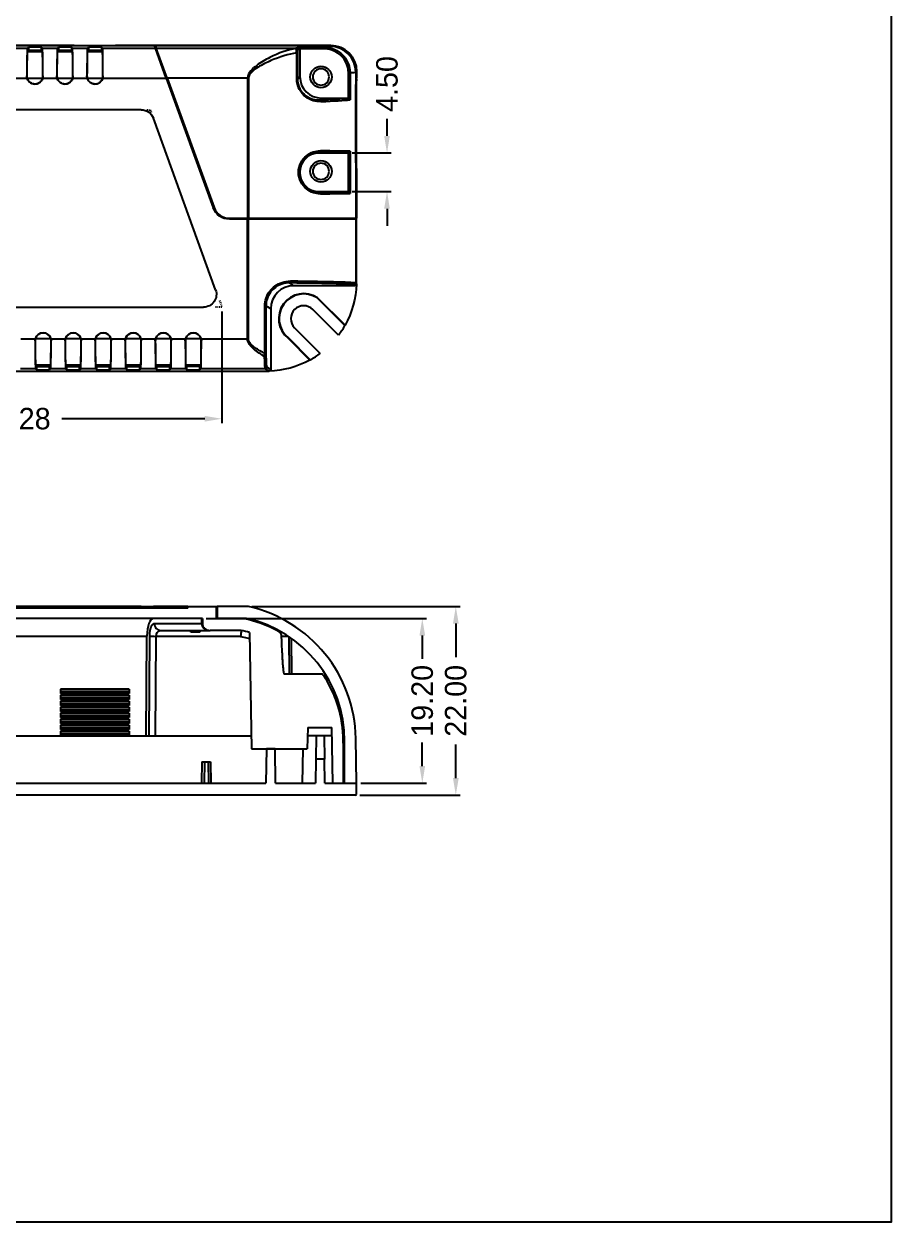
# Model space of a CAD drawing. Header units: millimetres. Extents: x 1130 to 1334, y 500 to 752.
# Drawn here: x 1233 to 1334, y 499.9 to 639.5 of the extents above; entities that cross this region are included whole.
import ezdxf

# ---------------------------------------------------------------- set-up
doc = ezdxf.new("R2010")
doc.units = ezdxf.units.MM
doc.linetypes.add('DIVIDE', pattern=[31.75, 12.7, -6.35, 0, -6.35, 0, -6.35])
doc.layers.get('0').update_dxf_attribs({"linetype": 'CONTINUOUS'})
doc.layers.get('Defpoints').update_dxf_attribs({"linetype": 'CONTINUOUS'})
for name, color, linetype in [('11', 7, 'CONTINUOUS'), ('13', 7, 'CONTINUOUS'), ('200', 7, 'CONTINUOUS')]:
    doc.layers.add(name, color=color, linetype=linetype)
doc.layers.add('dim', color=7, linetype='CONTINUOUS', lineweight=9)
doc.dimstyles.get("Standard").update_dxf_attribs({"dimtxt": 1, "dimasz": 0.5, "dimexe": 0.2, "dimexo": 0.2, "dimgap": 0.09, "dimtad": 0, "dimzin": 0, "dimdsep": 46, "dimtxsty": 'Standard', "dimcen": 0.5, "dimadec": 0, "dimazin": 0, "dimtfac": 1, "dimtofl": 0, "dimtmove": 0, "dimatfit": 3, "dimfxl": 0, "dimtolj": 1, "dimtzin": 0, "dimarcsym": 0})

# ---------------------------------------------------------------- blocks, each defined once
blk = doc.blocks.new('*D20')
at = {"layer": 'Defpoints', "color": 0}
for p in [(1258.99, 571.64), (1283.26, 571.64), (1271.58, 549.64)]:
    blk.add_point(p, dxfattribs=at)
at = {"layer": 'dim', "color": 0, "lineweight": -2}
for p, q in [((1259.49, 571.64), (1283.76, 571.64)), ((1283.26, 569.64), (1283.26, 565.73)), ((1283.26, 551.64), (1283.26, 555.56)), ((1272.08, 549.64), (1283.76, 549.64))]:
    blk.add_line(p, q, dxfattribs=at)
at = {"layer": 'dim', "color": 0}
for points in [[(1282.93, 569.64), (1283.6, 569.64), (1283.26, 571.64)], [(1282.93, 551.64), (1283.6, 551.64), (1283.26, 549.64)]]:
    blk.add_solid(points, dxfattribs=at)
at = {"layer": 'dim', "color": 0, "insert": (1283.26, 560.64), "char_height": 2.5, "attachment_point": 5, "rotation": 90}
blk.add_mtext('\\A1;22.00', dxfattribs=at)
blk = doc.blocks.new('*D21')
at = {"layer": 'Defpoints', "color": 0}
for p in [(1253.67, 570.24), (1279.36, 570.24), (1271.71, 551.04)]:
    blk.add_point(p, dxfattribs=at)
at = {"layer": 'dim', "color": 0, "lineweight": -2}
for p, q in [((1254.17, 570.24), (1279.86, 570.24)), ((1279.36, 568.24), (1279.36, 565.52)), ((1279.36, 553.04), (1279.36, 555.77)), ((1272.21, 551.04), (1279.86, 551.04))]:
    blk.add_line(p, q, dxfattribs=at)
at = {"layer": 'dim', "color": 0}
for points in [[(1279.03, 568.24), (1279.69, 568.24), (1279.36, 570.24)], [(1279.03, 553.04), (1279.69, 553.04), (1279.36, 551.04)]]:
    blk.add_solid(points, dxfattribs=at)
at = {"layer": 'dim', "color": 0, "insert": (1279.36, 560.64), "char_height": 2.5, "attachment_point": 5, "rotation": 90}
blk.add_mtext('\\A1;19.20', dxfattribs=at)
blk = doc.blocks.new('*D48')
at = {"layer": 'Defpoints', "color": 0}
for p in [(1207.74, 606.52), (1256.02, 606.52), (1256.02, 593.51)]:
    blk.add_point(p, dxfattribs=at)
at = {"layer": 'dim', "color": 0, "lineweight": -2}
for p, q in [((1207.74, 606.02), (1207.74, 593.01)), ((1256.02, 606.02), (1256.02, 593.01)), ((1209.74, 593.51), (1226.38, 593.51)), ((1254.02, 593.51), (1237.38, 593.51))]:
    blk.add_line(p, q, dxfattribs=at)
at = {"layer": 'dim', "color": 0}
for points in [[(1209.74, 593.84), (1209.74, 593.18), (1207.74, 593.51)], [(1254.02, 593.84), (1254.02, 593.18), (1256.02, 593.51)]]:
    blk.add_solid(points, dxfattribs=at)
at = {"layer": 'dim', "color": 0, "insert": (1231.88, 593.51), "char_height": 2.5, "attachment_point": 5}
blk.add_mtext('\\A1;48.28', dxfattribs=at)
blk = doc.blocks.new('*D51')
at = {"layer": 'Defpoints', "color": 0}
for p in [(1270.69, 624.48), (1275.25, 624.48), (1270.69, 619.98)]:
    blk.add_point(p, dxfattribs=at)
at = {"layer": 'dim', "color": 0, "lineweight": -2}
for p, q in [((1275.25, 626.48), (1275.25, 628.48)), ((1271.19, 624.48), (1275.75, 624.48)), ((1271.19, 619.98), (1275.75, 619.98)), ((1275.25, 617.98), (1275.25, 615.98))]:
    blk.add_line(p, q, dxfattribs=at)
at = {"layer": 'dim', "color": 0}
for points in [[(1274.91, 626.48), (1275.58, 626.48), (1275.25, 624.48)], [(1274.91, 617.98), (1275.58, 617.98), (1275.25, 619.98)]]:
    blk.add_solid(points, dxfattribs=at)
at = {"layer": 'dim', "color": 0, "insert": (1275.25, 632.52), "char_height": 2.5, "attachment_point": 5, "rotation": 90}
blk.add_mtext('\\A1;4.50', dxfattribs=at)

msp = doc.modelspace()

# ---------------------------------------------------------------- linework, layer by layer
msp.add_lwpolyline([(1129.653, 752.283), (1333.961, 752.283), (1333.961, 499.901), (1129.653, 499.901)], close=True)
at = {"layer": '11', "color": 7, "linetype": 'Continuous'}
for p, q in [((1193.906, 636.993), (1248.156, 636.993)), ((1231.602, 636.694), (1233.35, 636.694)), ((1233.35, 636.694), (1233.476, 636.82)), ((1233.476, 636.82), (1233.476, 636.417)), ((1234.976, 636.82), (1233.476, 636.82)), ((1234.976, 636.82), (1234.976, 636.417)), ((1235.102, 636.694), (1234.976, 636.82)), ((1235.102, 636.694), (1236.85, 636.694)), ((1236.85, 636.694), (1236.976, 636.82)), ((1236.976, 636.82), (1236.976, 636.417)), ((1238.476, 636.82), (1236.976, 636.82)), ((1238.476, 636.82), (1238.476, 636.417)), ((1238.602, 636.694), (1238.476, 636.82)), ((1238.602, 636.694), (1240.35, 636.694)), ((1240.35, 636.694), (1240.476, 636.82)), ((1240.476, 636.82), (1240.476, 636.417)), ((1241.976, 636.82), (1240.476, 636.82)), ((1242.102, 636.694), (1241.976, 636.82)), ((1241.976, 636.82), (1241.976, 636.417)), ((1242.102, 636.694), (1248.265, 636.694)), ((1248.265, 636.694), (1248.156, 636.993)), ((1249.534, 633.194), (1248.265, 636.694)), ((1233.35, 636.294), (1235.102, 636.294)), ((1234.976, 636.417), (1233.476, 636.417)), ((1236.85, 636.294), (1238.602, 636.294)), ((1238.476, 636.417), (1236.976, 636.417)), ((1240.35, 636.294), (1242.102, 636.294)), ((1241.976, 636.417), (1240.476, 636.417)), ((1248.699, 635.497), (1248.805, 635.497)), ((1248.879, 635.294), (1248.772, 635.294)), ((1231.625, 633.194), (1233.327, 633.194)), ((1233.332, 633.194), (1235.12, 633.194)), ((1235.125, 633.194), (1236.827, 633.194)), ((1236.832, 633.194), (1238.62, 633.194)), ((1238.625, 633.194), (1240.327, 633.194)), ((1240.332, 633.194), (1242.12, 633.194)), ((1242.125, 633.194), (1249.534, 633.194)), ((1249.534, 633.194), (1255.012, 618.086)), ((1249.64, 633.194), (1249.534, 633.194)), ((1246.624, 629.518), (1201.537, 629.518)), ((1255.286, 608.529), (1248.034, 628.529)), ((1258.992, 616.768), (1256.892, 616.768)), ((1258.257, 616.868), (1258.257, 616.768)), ((1258.555, 616.868), (1258.555, 616.768)), ((1258.992, 602.841), (1258.992, 616.768)), ((1258.992, 616.768), (1259.101, 616.768)), ((1259.101, 602.841), (1259.101, 616.768)), ((1271.615, 616.768), (1259.101, 616.768)), ((1270.206, 616.868), (1270.206, 616.768)), ((1271.615, 616.768), (1271.706, 616.768)), ((1271.615, 616.768), (1271.615, 609.309)), ((1271.706, 609.218), (1271.706, 616.768)), ((1264.406, 609.018), (1263.888, 609.339)), ((1271.506, 609.018), (1264.406, 609.018)), ((1271.506, 609.018), (1271.415, 609.109)), ((1271.615, 609.309), (1271.706, 609.218)), ((1208.788, 606.518), (1253.876, 606.518)), ((1261.016, 606.665), (1261.148, 606.665)), ((1261.016, 601.123), (1261.016, 606.665)), ((1261.706, 606.319), (1261.148, 606.665)), ((1261.148, 606.665), (1261.148, 601.123)), ((1261.706, 606.319), (1261.706, 599.242)), ((1232.585, 602.841), (1234.287, 602.841)), ((1236.08, 602.841), (1234.292, 602.841)), ((1236.085, 602.841), (1237.787, 602.841)), ((1239.58, 602.841), (1237.792, 602.841)), ((1239.585, 602.841), (1241.287, 602.841)), ((1243.08, 602.841), (1241.292, 602.841)), ((1243.085, 602.841), (1244.787, 602.841)), ((1246.58, 602.841), (1244.792, 602.841)), ((1246.585, 602.841), (1248.287, 602.841)), ((1250.08, 602.841), (1248.292, 602.841)), ((1250.085, 602.841), (1251.787, 602.841)), ((1253.58, 602.841), (1251.792, 602.841)), ((1253.585, 602.841), (1258.992, 602.841)), ((1258.992, 602.841), (1259.101, 602.841)), ((1261.016, 601.123), (1261.148, 601.123)), ((1207.256, 599.042), (1261.506, 599.042)), ((1234.31, 599.342), (1232.562, 599.342)), ((1236.062, 599.742), (1234.31, 599.742)), ((1234.31, 599.342), (1234.436, 599.216)), ((1234.436, 599.216), (1234.436, 599.618)), ((1234.436, 599.618), (1235.936, 599.618)), ((1234.436, 599.216), (1235.936, 599.216)), ((1235.936, 599.216), (1235.936, 599.618)), ((1236.062, 599.342), (1235.936, 599.216)), ((1237.81, 599.342), (1236.062, 599.342)), ((1239.562, 599.742), (1237.81, 599.742)), ((1237.81, 599.342), (1237.936, 599.216)), ((1237.936, 599.216), (1237.936, 599.618)), ((1237.936, 599.618), (1239.436, 599.618)), ((1237.936, 599.216), (1239.436, 599.216)), ((1239.436, 599.216), (1239.436, 599.618)), ((1239.562, 599.342), (1239.436, 599.216)), ((1241.31, 599.342), (1239.562, 599.342)), ((1243.062, 599.742), (1241.31, 599.742)), ((1241.31, 599.342), (1241.436, 599.216)), ((1241.436, 599.216), (1241.436, 599.618)), ((1241.436, 599.618), (1242.936, 599.618)), ((1241.436, 599.216), (1242.936, 599.216)), ((1242.936, 599.216), (1242.936, 599.618)), ((1243.062, 599.342), (1242.936, 599.216)), ((1244.81, 599.342), (1243.062, 599.342)), ((1246.562, 599.742), (1244.81, 599.742)), ((1244.81, 599.342), (1244.936, 599.216)), ((1244.936, 599.216), (1244.936, 599.618)), ((1244.936, 599.618), (1246.436, 599.618)), ((1244.936, 599.216), (1246.436, 599.216)), ((1246.436, 599.216), (1246.436, 599.618)), ((1246.562, 599.342), (1246.436, 599.216)), ((1248.31, 599.342), (1246.562, 599.342)), ((1250.062, 599.742), (1248.31, 599.742)), ((1248.31, 599.342), (1248.436, 599.216)), ((1248.436, 599.216), (1248.436, 599.618)), ((1248.436, 599.618), (1249.936, 599.618)), ((1248.436, 599.216), (1249.936, 599.216)), ((1249.936, 599.216), (1249.936, 599.618)), ((1250.062, 599.342), (1249.936, 599.216)), ((1251.81, 599.342), (1250.062, 599.342)), ((1253.562, 599.742), (1251.81, 599.742)), ((1251.81, 599.342), (1251.936, 599.216)), ((1251.936, 599.216), (1251.936, 599.618)), ((1253.436, 599.618), (1251.936, 599.618)), ((1251.936, 599.216), (1253.436, 599.216)), ((1253.436, 599.216), (1253.436, 599.618)), ((1253.562, 599.342), (1253.436, 599.216)), ((1261.024, 599.342), (1253.562, 599.342)), ((1261.506, 599.042), (1261.024, 599.342)), ((1261.224, 599.542), (1261.706, 599.242)), ((1252.031, 571.443), (1203.752, 571.443)), ((1246.624, 571.643), (1203.753, 571.643)), ((1246.624, 571.643), (1248.034, 571.643)), ((1246.624, 571.643), (1246.624, 571.443)), ((1252.031, 571.643), (1248.034, 571.643)), ((1248.034, 571.643), (1248.034, 571.443)), ((1252.031, 571.443), (1252.031, 571.643)), ((1252.031, 571.643), (1255.34, 571.643)), ((1255.34, 571.643), (1255.34, 570.243)), ((1253.738, 570.243), (1202.05, 570.243)), ((1248.143, 569.643), (1253.672, 569.643)), ((1253.672, 569.643), (1253.672, 570.243)), ((1253.672, 569.643), (1253.738, 569.643)), ((1253.738, 570.243), (1253.738, 569.643)), ((1258.257, 570.243), (1255.34, 570.243)), ((1248.895, 568.843), (1254.424, 568.843)), ((1254.424, 568.843), (1254.63, 568.843)), ((1258.267, 568.843), (1254.63, 568.843)), ((1259.219, 568.613), (1259.456, 555.043)), ((1196.186, 568.179), (1247.283, 568.179)), ((1247.209, 556.543), (1247.283, 568.179)), ((1247.526, 556.543), (1247.6, 568.169)), ((1248.278, 556.543), (1248.352, 568.155)), ((1258.196, 568.155), (1248.352, 568.155)), ((1263.256, 563.797), (1267.678, 563.797)), ((1237.206, 562.011), (1237.206, 561.511)), ((1245.206, 562.011), (1237.206, 562.011)), ((1237.206, 561.761), (1245.206, 561.761)), ((1245.206, 561.511), (1237.206, 561.511)), ((1237.206, 561.311), (1237.206, 560.811)), ((1245.206, 561.311), (1237.206, 561.311)), ((1245.206, 562.011), (1245.206, 561.511)), ((1245.206, 561.311), (1245.206, 560.811)), ((1237.206, 561.061), (1245.206, 561.061)), ((1245.206, 560.811), (1237.206, 560.811)), ((1237.206, 560.611), (1237.206, 560.111)), ((1245.206, 560.611), (1237.206, 560.611)), ((1237.206, 560.361), (1245.206, 560.361)), ((1245.206, 560.111), (1237.206, 560.111)), ((1237.206, 559.911), (1237.206, 559.412)), ((1245.206, 559.911), (1237.206, 559.911)), ((1245.206, 560.611), (1245.206, 560.111)), ((1245.206, 559.911), (1245.206, 559.412)), ((1237.206, 559.662), (1245.206, 559.662)), ((1245.206, 559.412), (1237.206, 559.412)), ((1237.206, 559.212), (1237.206, 558.712)), ((1245.206, 559.212), (1237.206, 559.212)), ((1237.206, 558.962), (1245.206, 558.962)), ((1245.206, 558.712), (1237.206, 558.712)), ((1237.206, 558.512), (1237.206, 558.012)), ((1245.206, 558.512), (1237.206, 558.512)), ((1245.206, 559.212), (1245.206, 558.712)), ((1245.206, 558.512), (1245.206, 558.012)), ((1237.206, 558.262), (1245.206, 558.262)), ((1245.206, 558.012), (1237.206, 558.012)), ((1237.206, 557.812), (1237.206, 557.312)), ((1245.206, 557.812), (1237.206, 557.812)), ((1237.206, 557.562), (1245.206, 557.562)), ((1245.206, 557.312), (1237.206, 557.312)), ((1237.206, 557.112), (1237.206, 556.612)), ((1245.206, 557.112), (1237.206, 557.112)), ((1245.206, 557.812), (1245.206, 557.312)), ((1245.206, 557.112), (1245.206, 556.612)), ((1266.006, 557.543), (1265.962, 555.043)), ((1266.006, 557.543), (1268.806, 557.543)), ((1268.92, 551.043), (1268.806, 557.543)), ((1237.206, 556.862), (1245.206, 556.862)), ((1245.206, 556.612), (1237.206, 556.612)), ((1247.526, 556.543), (1248.278, 556.543)), ((1248.278, 556.543), (1259.43, 556.543)), ((1259.456, 555.043), (1265.962, 555.043)), ((1268.92, 551.043), (1270.185, 551.043))]:
    msp.add_line(p, q, dxfattribs=at)
at = {"layer": '11', "color": 2, "linetype": 'DIVIDE', "ltscale": 0.01}
for p, q in [((1247.265, 629.518), (1247.676, 629.518)), ((1247.676, 629.518), (1247.815, 629.132)), ((1256.015, 606.518), (1255.181, 606.518)), ((1255.731, 607.302), (1256.015, 606.518))]:
    msp.add_line(p, q, dxfattribs=at)
at = {"layer": '11', "color": 7, "linetype": 'Continuous', "extrusion": (0, 0, -1)}
for centre, radius, start, end in [((-1246.624, 628.018), 1.5, 90, 160.07), ((-1256.892, 618.768), 2, 270, 340.07), ((-1253.876, 608.018), 1.5, 160.07, 270)]:
    msp.add_arc(centre, radius, start, end, dxfattribs=at)
at = {"layer": '11', "color": 7, "linetype": 'Continuous'}
for centre, radius, start, end in [((1258.257, 568.743), 1.5, 78.53934, 90), ((1255.666, 555.963), 14.54, 62.0167, 78.53934), ((1255.666, 555.963), 13.14, 74.31161, 78.58317)]:
    msp.add_arc(centre, radius, start, end, dxfattribs=at)
for centre, major_axis, ratio, start_param, end_param in [((1233.351, 633.194), (0, -3.5), 0.0174551, 3.1590459, 4.6381788), ((1235.101, 633.194), (0, -3.5), 0.0174551, 1.6450065, 3.1241394), ((1236.851, 633.194), (0, -3.5), 0.0174551, 3.1590459, 4.6381788), ((1238.601, 633.194), (0, -3.5), 0.0174551, 1.6450065, 3.1241394), ((1240.351, 633.194), (0, -3.5), 0.0174551, 3.1590459, 4.6381788), ((1242.101, 633.194), (0, -3.5), 0.0174551, 1.6450065, 3.1241394), ((1233.351, 633.194), (0, -3.1), 0.0174551, 3.1620931, 4.6308462), ((1235.101, 633.194), (0, -3.1), 0.0174551, 1.6523391, 3.1210922), ((1236.851, 633.194), (0, -3.1), 0.0174551, 3.1620931, 4.6308462), ((1238.601, 633.194), (0, -3.1), 0.0174551, 1.6523391, 3.1210922), ((1240.351, 633.194), (0, -3.1), 0.0174551, 3.1620931, 4.6308462), ((1242.101, 633.194), (0, -3.1), 0.0174551, 1.6523391, 3.1210922), ((1264.407, 606.317), (-2.295, 1.425), 0.9994531, 5.2683646, 6.8386706), ((1263.888, 609.539), (0.002, 0.2), 0.5246274, 3.1620942, 4.7180324), ((1255.577, 609.104), (15.84, 0), 0.0174551, 0.0174533, 1.0184931), ((1255.577, 609.304), (16.04, 0), 0.0172374, 0.0174533, 1.0184931), ((1271.415, 609.309), (0.141, 0.141), 0.9996955, 3.9271431, 5.4976349), ((1235.186, 602.589), (0, -0.929), 0.9998477, 1.8461907, 4.4369946), ((1238.686, 602.589), (0, -0.929), 0.9998477, 1.8461907, 4.4369946), ((1242.186, 602.589), (0, -0.929), 0.9998477, 1.8461907, 4.4369946), ((1245.686, 602.589), (0, -0.929), 0.9998477, 1.8461907, 4.4369946), ((1249.186, 602.589), (0, -0.929), 0.9998477, 1.8461907, 4.4369946), ((1252.686, 602.589), (0, -0.929), 0.9998477, 1.8461907, 4.4369946), ((1234.311, 602.841), (0, -3.5), 0.0174551, 4.7865992, 6.265732), ((1234.311, 602.841), (0, -3.1), 0.0174551, 4.7939317, 6.2626849), ((1236.061, 602.841), (0, -3.1), 0.0174551, 0.0205004, 1.4892536), ((1236.061, 602.841), (0, -3.5), 0.0174551, 0.0174533, 1.4965862), ((1237.811, 602.841), (0, -3.5), 0.0174551, 4.7865992, 6.265732), ((1237.811, 602.841), (0, -3.1), 0.0174551, 4.7939317, 6.2626849), ((1239.561, 602.841), (0, -3.1), 0.0174551, 0.0205004, 1.4892536), ((1239.561, 602.841), (0, -3.5), 0.0174551, 0.0174533, 1.4965862), ((1241.311, 602.841), (0, -3.5), 0.0174551, 4.7865992, 6.265732), ((1241.311, 602.841), (0, -3.1), 0.0174551, 4.7939317, 6.2626849), ((1243.061, 602.841), (0, -3.1), 0.0174551, 0.0205004, 1.4892536), ((1243.061, 602.841), (0, -3.5), 0.0174551, 0.0174533, 1.4965862), ((1244.811, 602.841), (0, -3.5), 0.0174551, 4.7865992, 6.265732), ((1244.811, 602.841), (0, -3.1), 0.0174551, 4.7939317, 6.2626849), ((1246.561, 602.841), (0, -3.1), 0.0174551, 0.0205004, 1.4892536), ((1246.561, 602.841), (0, -3.5), 0.0174551, 0.0174533, 1.4965862), ((1248.311, 602.841), (0, -3.5), 0.0174551, 4.7865992, 6.265732), ((1248.311, 602.841), (0, -3.1), 0.0174551, 4.7939317, 6.2626849), ((1250.061, 602.841), (0, -3.1), 0.0174551, 0.0205004, 1.4892536), ((1250.061, 602.841), (0, -3.5), 0.0174551, 0.0174533, 1.4965862), ((1251.811, 602.841), (0, -3.5), 0.0174551, 4.7865992, 6.265732), ((1251.811, 602.841), (0, -3.1), 0.0174551, 4.7939317, 6.2626849), ((1253.561, 602.841), (0, -3.1), 0.0174551, 0.0205004, 1.4892536), ((1253.561, 602.841), (0, -3.5), 0.0174551, 0.0174533, 1.4965862), ((1260.951, 600.893), (-0.2, -0.004), 0.5903602, 1.5586576, 3.1067762), ((1261.025, 602.841), (0, -3.5), 0.0265011, 5.3439948, 6.265732), ((1261.225, 602.841), (0, -3.3), 0.0281072, 5.3439948, 6.265732), ((1261.024, 599.542), (-0.106, -0.17), 0.9994531, 0.5559756, 2.1262816), ((1248.044, 568.143), (0, 2.1), 0.3625873, 0, 1.553343), ((1248.895, 569.643), (0, 0.8), 0.9401098, 1.5707963, 3.1415927), ((1254.424, 569.643), (0, 0.8), 0.9401098, 1.5707963, 3.1415927), ((1270.006, 540.879), (0, 22.919), 0.0087265, 5.1718693, 5.4308214)]:
    msp.add_ellipse(centre, major_axis=major_axis, ratio=ratio, start_param=start_param, end_param=end_param, dxfattribs=at)
at = {"layer": '11', "color": 7, "linetype": 'Continuous', "extrusion": (0, 0, -1)}
for centre, major_axis, ratio, start_param, end_param in [((1271.506, 609.218), (-0.141, 0.141), 0.9996955, 2.3563468, 3.9268385), ((1235.186, 602.582), (0, -0.936), 0.9998477, 1.8518385, 4.4313468), ((1238.686, 602.582), (0, -0.936), 0.9998477, 1.8518385, 4.4313468), ((1242.186, 602.582), (0, -0.936), 0.9998477, 1.8518385, 4.4313468), ((1245.686, 602.582), (0, -0.936), 0.9998477, 1.8518385, 4.4313468), ((1249.186, 602.582), (0, -0.936), 0.9998477, 1.8518385, 4.4313468), ((1252.686, 602.582), (0, -0.936), 0.9998477, 1.8518385, 4.4313468), ((1261.506, 599.242), (0.17, -0.106), 0.9994531, 5.7277, 7.298006)]:
    msp.add_ellipse(centre, major_axis=major_axis, ratio=ratio, start_param=start_param, end_param=end_param, dxfattribs=at)
at = {"layer": '11', "color": 7, "linetype": 'Continuous'}
for points in [[(1233.476, 636.417), (1233.434, 636.377), (1233.392, 636.336), (1233.35, 636.294)], [(1234.976, 636.417), (1235.018, 636.377), (1235.06, 636.336), (1235.102, 636.294)], [(1236.941, 636.383), (1236.91, 636.354), (1236.88, 636.324), (1236.85, 636.294)], [(1236.976, 636.417), (1236.964, 636.406), (1236.952, 636.395), (1236.941, 636.383)], [(1238.511, 636.383), (1238.5, 636.395), (1238.488, 636.406), (1238.476, 636.417)], [(1238.511, 636.383), (1238.542, 636.354), (1238.572, 636.324), (1238.602, 636.294)], [(1240.441, 636.383), (1240.41, 636.354), (1240.38, 636.324), (1240.35, 636.294)], [(1240.476, 636.417), (1240.464, 636.406), (1240.452, 636.395), (1240.441, 636.383)], [(1242.011, 636.383), (1242, 636.395), (1241.988, 636.406), (1241.976, 636.417)], [(1242.011, 636.383), (1242.042, 636.354), (1242.072, 636.324), (1242.102, 636.294)], [(1233.327, 633.194), (1233.315, 633.236), (1233.296, 633.322), (1233.29, 633.409), (1233.29, 633.454)], [(1233.29, 633.454), (1233.293, 633.451), (1233.295, 633.449), (1233.297, 633.447)], [(1233.297, 633.447), (1233.297, 633.404), (1233.303, 633.319), (1233.32, 633.236), (1233.332, 633.194)], [(1235.12, 633.194), (1235.132, 633.236), (1235.149, 633.32), (1235.155, 633.404), (1235.155, 633.447)], [(1235.162, 633.454), (1235.162, 633.41), (1235.156, 633.323), (1235.138, 633.237), (1235.125, 633.194)], [(1235.162, 633.454), (1235.16, 633.451), (1235.157, 633.449), (1235.155, 633.447)], [(1236.827, 633.194), (1236.815, 633.236), (1236.796, 633.322), (1236.79, 633.409), (1236.79, 633.454)], [(1236.79, 633.454), (1236.793, 633.451), (1236.795, 633.449), (1236.797, 633.447)], [(1236.797, 633.447), (1236.797, 633.404), (1236.803, 633.319), (1236.82, 633.236), (1236.832, 633.194)], [(1238.62, 633.194), (1238.632, 633.236), (1238.649, 633.32), (1238.655, 633.404), (1238.655, 633.447)], [(1238.662, 633.454), (1238.662, 633.41), (1238.656, 633.323), (1238.638, 633.237), (1238.625, 633.194)], [(1238.662, 633.454), (1238.66, 633.451), (1238.657, 633.449), (1238.655, 633.447)], [(1240.327, 633.194), (1240.314, 633.237), (1240.296, 633.323), (1240.29, 633.41), (1240.29, 633.454)], [(1240.29, 633.454), (1240.293, 633.451), (1240.295, 633.449), (1240.297, 633.447)], [(1240.297, 633.447), (1240.297, 633.404), (1240.303, 633.319), (1240.32, 633.236), (1240.332, 633.194)], [(1242.12, 633.194), (1242.132, 633.236), (1242.149, 633.32), (1242.155, 633.404), (1242.155, 633.447)], [(1242.162, 633.454), (1242.162, 633.41), (1242.156, 633.323), (1242.138, 633.237), (1242.125, 633.194)], [(1242.162, 633.454), (1242.16, 633.451), (1242.157, 633.449), (1242.155, 633.447)], [(1234.25, 602.582), (1234.25, 602.626), (1234.256, 602.713), (1234.274, 602.799), (1234.287, 602.841)], [(1234.25, 602.582), (1234.253, 602.584), (1234.255, 602.586), (1234.257, 602.589)], [(1234.292, 602.841), (1234.28, 602.8), (1234.263, 602.716), (1234.257, 602.631), (1234.257, 602.589)], [(1236.115, 602.589), (1236.115, 602.631), (1236.109, 602.716), (1236.092, 602.8), (1236.08, 602.841)], [(1236.085, 602.841), (1236.098, 602.799), (1236.116, 602.714), (1236.122, 602.626), (1236.122, 602.582)], [(1236.122, 602.582), (1236.12, 602.584), (1236.117, 602.586), (1236.115, 602.589)], [(1237.75, 602.582), (1237.75, 602.626), (1237.756, 602.713), (1237.774, 602.799), (1237.787, 602.841)], [(1237.75, 602.582), (1237.753, 602.584), (1237.755, 602.586), (1237.757, 602.589)], [(1237.792, 602.841), (1237.78, 602.8), (1237.763, 602.716), (1237.757, 602.631), (1237.757, 602.589)], [(1239.615, 602.589), (1239.615, 602.631), (1239.609, 602.716), (1239.592, 602.8), (1239.58, 602.841)], [(1239.585, 602.841), (1239.598, 602.799), (1239.616, 602.714), (1239.622, 602.626), (1239.622, 602.582)], [(1239.622, 602.582), (1239.62, 602.584), (1239.617, 602.586), (1239.615, 602.589)], [(1241.25, 602.582), (1241.25, 602.626), (1241.256, 602.713), (1241.274, 602.799), (1241.287, 602.841)], [(1241.25, 602.582), (1241.253, 602.584), (1241.255, 602.586), (1241.257, 602.589)], [(1241.292, 602.841), (1241.28, 602.8), (1241.263, 602.716), (1241.257, 602.631), (1241.257, 602.589)], [(1243.115, 602.589), (1243.115, 602.631), (1243.109, 602.716), (1243.092, 602.8), (1243.08, 602.841)], [(1243.085, 602.841), (1243.098, 602.799), (1243.116, 602.714), (1243.122, 602.626), (1243.122, 602.582)], [(1243.122, 602.582), (1243.12, 602.584), (1243.117, 602.586), (1243.115, 602.589)], [(1244.75, 602.582), (1244.75, 602.626), (1244.756, 602.713), (1244.774, 602.799), (1244.787, 602.841)], [(1244.75, 602.582), (1244.753, 602.584), (1244.755, 602.586), (1244.757, 602.589)], [(1244.792, 602.841), (1244.78, 602.8), (1244.763, 602.716), (1244.757, 602.631), (1244.757, 602.589)], [(1246.615, 602.589), (1246.615, 602.631), (1246.609, 602.716), (1246.592, 602.8), (1246.58, 602.841)], [(1246.585, 602.841), (1246.598, 602.799), (1246.616, 602.714), (1246.622, 602.626), (1246.622, 602.582)], [(1246.622, 602.582), (1246.62, 602.584), (1246.617, 602.586), (1246.615, 602.589)], [(1248.25, 602.582), (1248.25, 602.626), (1248.256, 602.713), (1248.274, 602.799), (1248.287, 602.841)], [(1248.25, 602.582), (1248.253, 602.584), (1248.255, 602.586), (1248.257, 602.589)], [(1248.292, 602.841), (1248.28, 602.8), (1248.263, 602.716), (1248.257, 602.631), (1248.257, 602.589)], [(1250.115, 602.589), (1250.115, 602.631), (1250.109, 602.716), (1250.092, 602.8), (1250.08, 602.841)], [(1250.085, 602.841), (1250.098, 602.799), (1250.116, 602.714), (1250.122, 602.626), (1250.122, 602.582)], [(1250.122, 602.582), (1250.12, 602.584), (1250.117, 602.586), (1250.115, 602.589)], [(1251.75, 602.582), (1251.75, 602.626), (1251.756, 602.713), (1251.774, 602.799), (1251.787, 602.841)], [(1251.75, 602.582), (1251.753, 602.584), (1251.755, 602.586), (1251.757, 602.589)], [(1251.792, 602.841), (1251.78, 602.8), (1251.763, 602.716), (1251.757, 602.631), (1251.757, 602.589)], [(1253.615, 602.589), (1253.615, 602.631), (1253.609, 602.716), (1253.592, 602.8), (1253.58, 602.841)], [(1253.585, 602.841), (1253.61, 602.757), (1253.622, 602.669), (1253.622, 602.582)], [(1253.622, 602.582), (1253.62, 602.584), (1253.617, 602.586), (1253.615, 602.589)], [(1234.436, 599.618), (1234.394, 599.659), (1234.352, 599.7), (1234.31, 599.742)], [(1235.936, 599.618), (1235.978, 599.659), (1236.02, 599.7), (1236.062, 599.742)], [(1237.936, 599.618), (1237.894, 599.659), (1237.852, 599.7), (1237.81, 599.742)], [(1239.436, 599.618), (1239.478, 599.659), (1239.52, 599.7), (1239.562, 599.742)], [(1241.436, 599.618), (1241.394, 599.659), (1241.352, 599.7), (1241.31, 599.742)], [(1242.936, 599.618), (1242.978, 599.659), (1243.02, 599.7), (1243.062, 599.742)], [(1244.936, 599.618), (1244.894, 599.659), (1244.852, 599.7), (1244.81, 599.742)], [(1246.436, 599.618), (1246.448, 599.629), (1246.46, 599.641), (1246.471, 599.652)], [(1246.471, 599.652), (1246.502, 599.682), (1246.532, 599.712), (1246.562, 599.742)], [(1248.401, 599.652), (1248.37, 599.682), (1248.34, 599.712), (1248.31, 599.742)], [(1248.401, 599.652), (1248.412, 599.641), (1248.424, 599.629), (1248.436, 599.618)], [(1249.936, 599.618), (1249.948, 599.629), (1249.96, 599.641), (1249.971, 599.652)], [(1249.971, 599.652), (1250.002, 599.682), (1250.032, 599.712), (1250.062, 599.742)], [(1251.901, 599.652), (1251.87, 599.682), (1251.84, 599.712), (1251.81, 599.742)], [(1251.936, 599.618), (1251.924, 599.629), (1251.912, 599.641), (1251.901, 599.652)], [(1253.471, 599.652), (1253.46, 599.641), (1253.448, 599.629), (1253.436, 599.618)], [(1253.471, 599.652), (1253.502, 599.682), (1253.532, 599.712), (1253.562, 599.742)], [(1248.352, 568.155), (1248.356, 568.486), (1248.562, 568.764), (1248.794, 568.829)], [(1248.794, 568.829), (1248.828, 568.838), (1248.862, 568.843), (1248.895, 568.843)], [(1247.6, 568.169), (1247.71, 568.163), (1248.062, 568.157), (1248.352, 568.155)]]:
    msp.add_open_spline(points, degree=3, dxfattribs=at)
for points, degree, knots in [([(1235.125, 633.194), (1235.092, 633.077), (1235.033, 632.964), (1234.891, 632.787), (1234.81, 632.715), (1234.633, 632.604), (1234.533, 632.563), (1234.329, 632.517), (1234.221, 632.512), (1234.013, 632.536), (1233.909, 632.567), (1233.721, 632.659), (1233.634, 632.722), (1233.486, 632.871), (1233.425, 632.959), (1233.358, 633.099), (1233.341, 633.146), (1233.327, 633.194)], 3, [0, 0, 0, 0, 0.1534984, 0.1534984, 0.2842957, 0.2842957, 0.4150724, 0.4150724, 0.5458311, 0.5458311, 0.6765808, 0.6765808, 0.8073344, 0.8073344, 0.9381033, 0.9381033, 1, 1, 1, 1]), ([(1233.332, 633.194), (1233.365, 633.077), (1233.423, 632.963), (1233.564, 632.786), (1233.644, 632.715), (1233.82, 632.605), (1233.919, 632.564), (1234.122, 632.518), (1234.229, 632.512), (1234.435, 632.536), (1234.538, 632.566), (1234.725, 632.656), (1234.812, 632.719), (1234.959, 632.866), (1235.02, 632.954), (1235.087, 633.095), (1235.106, 633.144), (1235.12, 633.194)], 3, [0, 0, 0, 0, 0.1540701, 0.1540701, 0.2842937, 0.2842937, 0.4144967, 0.4144967, 0.5446817, 0.5446817, 0.6748577, 0.6748577, 0.8050376, 0.8050376, 0.9352325, 0.9352325, 1, 1, 1, 1]), ([(1238.625, 633.194), (1238.592, 633.077), (1238.533, 632.964), (1238.391, 632.787), (1238.31, 632.715), (1238.133, 632.604), (1238.033, 632.563), (1237.829, 632.517), (1237.721, 632.512), (1237.513, 632.536), (1237.409, 632.567), (1237.221, 632.659), (1237.134, 632.722), (1236.986, 632.871), (1236.925, 632.959), (1236.858, 633.099), (1236.841, 633.146), (1236.827, 633.194)], 3, [0, 0, 0, 0, 0.1534984, 0.1534984, 0.2842957, 0.2842957, 0.4150724, 0.4150724, 0.5458311, 0.5458311, 0.6765808, 0.6765808, 0.8073344, 0.8073344, 0.9381033, 0.9381033, 1, 1, 1, 1]), ([(1236.832, 633.194), (1236.865, 633.077), (1236.923, 632.963), (1237.064, 632.786), (1237.144, 632.715), (1237.32, 632.605), (1237.419, 632.564), (1237.622, 632.518), (1237.729, 632.512), (1237.935, 632.536), (1238.038, 632.566), (1238.225, 632.656), (1238.312, 632.719), (1238.459, 632.866), (1238.52, 632.954), (1238.587, 633.095), (1238.606, 633.144), (1238.62, 633.194)], 3, [0, 0, 0, 0, 0.1540701, 0.1540701, 0.2842937, 0.2842937, 0.4144967, 0.4144967, 0.5446817, 0.5446817, 0.6748577, 0.6748577, 0.8050376, 0.8050376, 0.9352325, 0.9352325, 1, 1, 1, 1]), ([(1242.125, 633.194), (1242.092, 633.077), (1242.033, 632.964), (1241.891, 632.787), (1241.81, 632.715), (1241.633, 632.604), (1241.533, 632.563), (1241.329, 632.517), (1241.221, 632.512), (1241.013, 632.536), (1240.909, 632.567), (1240.721, 632.659), (1240.634, 632.722), (1240.486, 632.871), (1240.425, 632.959), (1240.358, 633.099), (1240.341, 633.146), (1240.327, 633.194)], 3, [0, 0, 0, 0, 0.1534952, 0.1534952, 0.2842925, 0.2842925, 0.4150692, 0.4150692, 0.5458279, 0.5458279, 0.6765776, 0.6765776, 0.8073313, 0.8073313, 0.9381001, 0.9381001, 1, 1, 1, 1]), ([(1240.332, 633.194), (1240.365, 633.077), (1240.423, 632.963), (1240.564, 632.786), (1240.644, 632.715), (1240.82, 632.605), (1240.919, 632.564), (1241.122, 632.518), (1241.229, 632.512), (1241.435, 632.536), (1241.538, 632.566), (1241.725, 632.656), (1241.812, 632.719), (1241.959, 632.866), (1242.02, 632.954), (1242.087, 633.095), (1242.106, 633.144), (1242.12, 633.194)], 3, [0, 0, 0, 0, 0.1540669, 0.1540669, 0.2842905, 0.2842905, 0.4144935, 0.4144935, 0.5446786, 0.5446786, 0.6748546, 0.6748546, 0.8050344, 0.8050344, 0.9352294, 0.9352294, 1, 1, 1, 1]), ([(1261.016, 606.665), (1261.016, 606.969), (1261.067, 607.278), (1261.259, 607.851), (1261.403, 608.124), (1261.761, 608.604), (1261.98, 608.815), (1262.467, 609.164), (1262.744, 609.301), (1263.343, 609.496), (1263.674, 609.543), (1263.993, 609.539)], 3, [0, 0, 0, 0, 0.1875792, 0.1875792, 0.3754738, 0.3754738, 0.5665859, 0.5665859, 0.7692195, 0.7692195, 1, 1, 1, 1]), ([(1263.888, 609.339), (1263.595, 609.343), (1263.291, 609.299), (1262.739, 609.119), (1262.484, 608.992), (1262.035, 608.667), (1261.833, 608.47), (1261.504, 608.024), (1261.372, 607.77), (1261.195, 607.236), (1261.148, 606.948), (1261.148, 606.665)], 3, [0, 0, 0, 0, 0.2320144, 0.2320144, 0.4347768, 0.4347768, 0.6254861, 0.6254861, 0.8128607, 0.8128607, 1, 1, 1, 1]), ([(1260.951, 600.775), (1260.541, 601.015), (1260.138, 601.279), (1259.395, 601.918), (1258.992, 602.325), (1258.992, 602.841)], 3, [0, 0, 0, 0, 0.5, 0.5, 1, 1, 1, 1]), ([(1261.016, 601.123), (1260.628, 601.317), (1260.245, 601.528), (1259.525, 602.047), (1259.101, 602.375), (1259.101, 602.841)], 3, [0, 0, 0, 0, 0.5, 0.5, 1, 1, 1, 1]), ([(1260.951, 600.775), (1260.963, 600.83), (1260.976, 600.895), (1260.998, 601.014), (1261.008, 601.069), (1261.016, 601.123)], 3, [0, 0, 0, 0, 0.5620657, 0.5620657, 1, 1, 1, 1]), ([(1261.148, 601.123), (1261.148, 601.087), (1261.148, 601.051), (1261.149, 600.973), (1261.15, 600.93), (1261.15, 600.893)], 3, [0, 0, 0, 0, 0.4332085, 0.4332085, 1, 1, 1, 1]), ([(1247.6, 568.169), (1247.601, 568.459), (1247.642, 568.726), (1247.684, 568.999), (1247.76, 569.207), (1247.838, 569.421), (1247.941, 569.535), (1248.038, 569.643), (1248.143, 569.643)], 2, [0, 0, 0, 0.25, 0.25, 0.5, 0.5, 0.75, 0.75, 1, 1, 1]), ([(1253.738, 569.643), (1253.738, 569.583), (1253.745, 569.523), (1253.779, 569.385), (1253.813, 569.307), (1253.885, 569.195), (1253.917, 569.154), (1254.021, 569.046), (1254.103, 568.987), (1254.278, 568.9), (1254.373, 568.87), (1254.523, 568.847), (1254.577, 568.843), (1254.63, 568.843)], 3, [0, 0, 0, 0, 0.1343049, 0.1343049, 0.3207718, 0.3207718, 0.4358179, 0.4358179, 0.6579132, 0.6579132, 0.8788419, 0.8788419, 1, 1, 1, 1]), ([(1258.267, 568.843), (1258.266, 568.833), (1258.264, 568.813), (1258.247, 568.654), (1258.224, 568.426), (1258.205, 568.245), (1258.196, 568.155)], 3, [0, 0, 0, 0, 0.2447006, 0.5000541, 0.7500439, 1, 1, 1, 1]), ([(1262.918, 568.363), (1262.918, 568.379), (1262.912, 568.395), (1262.885, 568.454), (1262.853, 568.493), (1262.728, 568.64), (1262.615, 568.736), (1262.488, 568.803)], 3, [0, 0, 0, 0, 0.0764508, 0.0764508, 0.3106729, 0.3106729, 1, 1, 1, 1]), ([(1262.918, 568.363), (1262.928, 568.115), (1262.937, 567.868), (1262.965, 567.197), (1262.983, 566.775), (1263.018, 566.069), (1263.033, 565.786), (1263.062, 565.314), (1263.074, 565.125), (1263.098, 564.809), (1263.108, 564.683), (1263.127, 564.472), (1263.135, 564.387), (1263.151, 564.246), (1263.158, 564.189), (1263.17, 564.095), (1263.176, 564.057), (1263.186, 563.993), (1263.191, 563.968), (1263.2, 563.926), (1263.204, 563.909), (1263.211, 563.88), (1263.214, 563.869), (1263.22, 563.85), (1263.223, 563.843), (1263.228, 563.83), (1263.23, 563.825), (1263.235, 563.815), (1263.238, 563.81), (1263.243, 563.804), (1263.245, 563.803), (1263.248, 563.8), (1263.25, 563.799), (1263.254, 563.798), (1263.255, 563.797), (1263.256, 563.797)], 3, [0, 0, 0, 0, 0.1617965, 0.1617965, 0.4381664, 0.4381664, 0.6231469, 0.6231469, 0.7469888, 0.7469888, 0.8299296, 0.8299296, 0.885508, 0.885508, 0.9227813, 0.9227813, 0.947809, 0.947809, 0.9646449, 0.9646449, 0.9760018, 0.9760018, 0.9836947, 0.9836947, 0.9889393, 0.9889393, 0.9925501, 0.9925501, 0.9962077, 0.9962077, 0.997719, 0.997719, 0.9992619, 0.9992619, 1, 1, 1, 1]), ([(1258.196, 568.155), (1258.444, 568.104), (1258.794, 568.02), (1259.138, 567.921), (1259.242, 567.89)], 3, [0, 0, 0, 0, 0.6978063, 1, 1, 1, 1]), ([(1270.157, 555.964), (1270.146, 557.363), (1269.927, 558.759), (1269.313, 560.735), (1269.061, 561.378), (1268.606, 562.317), (1268.441, 562.627), (1268.175, 563.08), (1268.083, 563.229), (1267.94, 563.448), (1267.891, 563.521), (1267.815, 563.628), (1267.79, 563.664), (1267.737, 563.734), (1267.722, 563.797), (1267.678, 563.797)], 3, [0, 0, 0, 0, 0.5, 0.5, 0.75, 0.75, 0.875, 0.875, 0.9375, 0.9375, 0.96875, 0.96875, 0.984375, 0.984375, 1, 1, 1, 1])]:
    msp.add_open_spline(points, degree=degree, knots=knots, dxfattribs=at)
at = {"layer": '13', "color": 7, "linetype": 'Continuous'}
for p, q in [((1238.804, 636.993), (1207.608, 636.993)), ((1268.706, 636.993), (1243.608, 636.993)), ((1271.706, 633.093), (1271.706, 633.993)), ((1271.706, 633.093), (1271.612, 632.141)), ((1271.706, 633.093), (1271.696, 633.093)), ((1271.706, 622.593), (1271.706, 633.093)), ((1271.612, 632.141), (1271.608, 632.141)), ((1271.612, 631.104), (1271.608, 631.104)), ((1271.612, 631.104), (1271.612, 632.141)), ((1271.612, 631.104), (1271.673, 631.043)), ((1271.673, 631.043), (1271.608, 631.043)), ((1271.673, 631.043), (1271.673, 624.643)), ((1271.608, 624.643), (1271.673, 624.643)), ((1271.612, 624.582), (1271.608, 624.582)), ((1271.612, 624.582), (1271.673, 624.643)), ((1271.612, 623.545), (1271.612, 624.582)), ((1271.608, 623.545), (1271.612, 623.545)), ((1271.706, 622.593), (1271.612, 623.545)), ((1271.706, 622.593), (1271.696, 622.593)), ((1271.706, 609.544), (1271.706, 622.593)), ((1270.331, 604.366), (1267.115, 607.583)), ((1270.354, 604.405), (1267.143, 607.617)), ((1269.602, 603.243), (1266.607, 606.238)), ((1264.486, 604.117), (1267.477, 601.125)), ((1263.726, 602.901), (1263.755, 602.934)), ((1263.726, 602.901), (1266.275, 600.352)), ((1263.755, 602.934), (1266.312, 600.377)), ((1216.608, 599.042), (1247.804, 599.042)), ((1252.608, 599.042), (1261.206, 599.042)), ((1196.223, 556.543), (1248.278, 556.543)), ((1267.001, 556.543), (1266.954, 553.843)), ((1267.91, 556.543), (1267.001, 556.543)), ((1267.91, 556.543), (1267.957, 553.843)), ((1270.141, 556.443), (1270.298, 556.443)), ((1271.611, 556.443), (1271.612, 556.443)), ((1271.615, 556.262), (1271.612, 556.443)), ((1261.206, 555.043), (1261.136, 551.043)), ((1262.206, 555.043), (1261.206, 555.043)), ((1262.276, 551.043), (1262.206, 555.043)), ((1265.406, 551.043), (1265.476, 555.043)), ((1253.695, 553.543), (1253.651, 551.043)), ((1253.695, 553.543), (1253.995, 553.543)), ((1253.995, 553.543), (1253.951, 551.043)), ((1253.995, 553.543), (1254.395, 553.543)), ((1254.395, 553.543), (1254.695, 553.543)), ((1254.395, 553.543), (1254.439, 551.043)), ((1254.695, 553.543), (1254.739, 551.043)), ((1266.954, 553.843), (1266.905, 551.043)), ((1267.957, 553.843), (1266.954, 553.843)), ((1268.006, 551.043), (1267.957, 553.843)), ((1194.276, 551.043), (1261.136, 551.043)), ((1262.276, 551.043), (1266.905, 551.043)), ((1268.006, 551.043), (1271.706, 551.043)), ((1271.683, 549.741), (1271.706, 551.043)), ((1271.583, 549.643), (1183.829, 549.643))]:
    msp.add_line(p, q, dxfattribs=at)
for centre, radius, start, end in [((1267.556, 633.343), 0.95, 0, 180), ((1267.556, 633.343), 0.95, 180, 0), ((1267.556, 622.343), 0.95, 0, 180), ((1267.556, 622.343), 0.95, 180, 0), ((1265.546, 605.178), 2.915, 56.79227, 231.3482), ((1265.546, 605.178), 2.871, 56.88213, 231.39643), ((1265.546, 605.178), 1.5, 44.99892, 224.99892), ((1271.583, 549.743), 0.1, 270, 359)]:
    msp.add_arc(centre, radius, start, end, dxfattribs=at)
for points in [[(1271.706, 633.993), (1271.706, 634.386), (1271.55, 635.171), (1270.883, 636.17), (1269.884, 636.837), (1269.099, 636.993), (1268.706, 636.993)], [(1271.701, 609.211), (1271.645, 607.533), (1271.172, 605.872), (1270.354, 604.405)], [(1267.143, 607.617), (1267.14, 607.613), (1267.134, 607.605), (1267.124, 607.594), (1267.118, 607.586), (1267.115, 607.583)], [(1270.354, 604.405), (1270.346, 604.392), (1270.339, 604.379), (1270.331, 604.366)], [(1266.273, 600.356), (1264.816, 599.557), (1263.172, 599.097), (1261.512, 599.047)], [(1266.272, 600.355), (1266.285, 600.362), (1266.298, 600.37), (1266.312, 600.377)]]:
    msp.add_open_spline(points, degree=3, dxfattribs=at)
for points, knots in [([(1269.602, 603.243), (1269.671, 603.336), (1269.738, 603.429), (1269.869, 603.618), (1269.934, 603.714), (1270.113, 603.992), (1270.225, 604.177), (1270.331, 604.366)], [0, 0, 0, 0, 0.2579592, 0.2579592, 0.5159176, 0.5159176, 1, 1, 1, 1]), ([(1266.312, 600.377), (1266.416, 600.435), (1266.52, 600.495), (1266.725, 600.617), (1266.826, 600.68), (1267.114, 600.866), (1267.298, 600.993), (1267.477, 601.125)], [0, 0, 0, 0, 0.2585829, 0.2585829, 0.5171665, 0.5171665, 1, 1, 1, 1])]:
    msp.add_open_spline(points, degree=3, knots=knots, dxfattribs=at)
at = {"layer": '200', "color": 7, "linetype": 'Continuous'}
for p, q in [((1248.263, 636.993), (1268.707, 636.993)), ((1248.263, 636.993), (1248.371, 636.694)), ((1248.371, 636.694), (1264.646, 636.694)), ((1249.64, 633.194), (1248.371, 636.694)), ((1264.646, 636.694), (1264.913, 636.827)), ((1264.913, 636.827), (1267.812, 636.827)), ((1267.812, 636.627), (1267.812, 636.827)), ((1268.615, 636.902), (1268.707, 636.993)), ((1264.732, 633.088), (1264.732, 636.134)), ((1264.732, 636.134), (1264.818, 636.134)), ((1264.818, 636.134), (1264.818, 633.088)), ((1265.106, 636.624), (1264.845, 636.494)), ((1267.812, 636.627), (1265.106, 636.627)), ((1265.106, 636.624), (1265.106, 633.376)), ((1271.706, 633.994), (1271.615, 633.903)), ((1271.615, 633.903), (1271.615, 632.274)), ((1271.706, 633.994), (1271.706, 633.195)), ((1258.992, 633.194), (1249.64, 633.194)), ((1249.64, 633.194), (1255.106, 618.12)), ((1259.101, 633.194), (1258.992, 633.194)), ((1258.992, 633.194), (1258.992, 616.868)), ((1259.101, 633.194), (1259.101, 616.868)), ((1264.732, 633.088), (1264.818, 633.088)), ((1264.818, 633.088), (1265.106, 633.376)), ((1270.747, 633.841), (1270.938, 633.841)), ((1270.747, 630.87), (1270.747, 633.841)), ((1270.938, 633.841), (1270.938, 630.685)), ((1271.615, 632.274), (1271.706, 633.195)), ((1271.608, 623.462), (1271.608, 632.225)), ((1267.403, 630.676), (1267.605, 630.878)), ((1267.605, 630.878), (1270.687, 630.878)), ((1267.336, 624.529), (1267.336, 624.478)), ((1270.686, 624.478), (1267.336, 624.478)), ((1270.747, 619.969), (1270.747, 624.486)), ((1270.938, 624.676), (1270.938, 619.779)), ((1271.615, 623.412), (1271.615, 616.868)), ((1271.615, 623.412), (1271.706, 622.492)), ((1271.706, 622.492), (1271.706, 616.868)), ((1267.336, 619.978), (1270.686, 619.978)), ((1267.336, 619.927), (1267.336, 619.978)), ((1256.892, 616.868), (1258.992, 616.868)), ((1259.045, 616.868), (1258.992, 616.868)), ((1259.101, 616.868), (1259.045, 616.868)), ((1259.101, 616.868), (1271.615, 616.868)), ((1271.615, 616.868), (1271.706, 616.868)), ((1255.34, 571.643), (1255.471, 571.643)), ((1255.471, 571.643), (1255.471, 570.243)), ((1258.992, 571.643), (1255.471, 571.643)), ((1255.34, 570.243), (1255.471, 570.243)), ((1258.893, 570.243), (1255.471, 570.243)), ((1252.385, 568.643), (1252.382, 568.843)), ((1253.447, 568.643), (1252.385, 568.643)), ((1253.451, 568.843), (1253.447, 568.643)), ((1263.825, 568.116), (1263.862, 563.797)), ((1264.076, 567.944), (1264.112, 563.797)), ((1268.823, 556.543), (1265.988, 556.543)), ((1270.295, 556.543), (1270.147, 556.543)), ((1270.306, 551.043), (1270.306, 555.963)), ((1271.706, 551.043), (1271.615, 556.262)), ((1270.306, 551.043), (1271.706, 551.043))]:
    msp.add_line(p, q, dxfattribs=at)
at = {"layer": '200', "color": 7, "linetype": 'Continuous', "extrusion": (0, 0, -1)}
for centre, start, end in [((-1267.556, 633.343), 270, 90), ((-1267.556, 633.343), 90, 270), ((-1267.556, 622.343), 270, 90), ((-1267.556, 622.343), 90, 270)]:
    msp.add_arc(centre, 1.25, start, end, dxfattribs=at)
at = {"layer": '200', "color": 7, "linetype": 'Continuous'}
for centre, radius, start, end in [((1267.336, 622.228), 2.25, 90, 270), ((1256.892, 618.768), 1.9, 199.93, 270), ((1258.992, 571.143), 0.5, 77.30834, 90), ((1255.577, 555.983), 16.04, 1, 77.30834), ((1255.666, 555.963), 14.64, 0, 77.26754)]:
    msp.add_arc(centre, radius, start, end, dxfattribs=at)
for centre, major_axis, ratio, start_param, end_param in [((1264.648, 633.194), (0, -3.5), 0.0329253, 3.1590459, 3.2992775), ((1264.629, 636.453), (-0.195, 0.043), 0.9870067, 3.3605377, 4.9258536), ((1264.646, 636.494), (-0.089, 0.179), 0.9992388, 4.2491677, 5.819355), ((1264.913, 636.627), (0.046, -0.195), 0.9617216, 1.3476078, 2.9009508), ((1255.577, 636.906), (13.04, 0), 0.0174551, 5.9299138, 6.265732), ((1268.615, 633.903), (2.121, -2.121), 0.9996955, 0.7855505, 2.3560422), ((1264.847, 633.194), (0, -3.3), 0.0349208, 3.1590459, 3.2992775), ((1255.577, 633.907), (16.04, 0), 0.0141904, 5.9911542, 6.265732), ((1267.608, 633.379), (1.77, 1.77), 0.9987828, 2.3568035, 3.9263818), ((1255.577, 632.324), (16.04, 0), 0.176327, 6.2482465, 6.2657323), ((1255.577, 631.044), (15.84, 0), 0.0349208, 5.5552265, 5.978405), ((1267.403, 630.476), (-0.008, 0.2), 0.7462805, 4.6831566, 6.2307306), ((1255.577, 630.844), (16.04, 0), 0.0344853, 5.5552265, 5.9911542), ((1267.336, 624.729), (0.002, 0.2), 0.7423245, 3.1546169, 4.7195662), ((1255.577, 624.436), (15.84, 0), 0.0087269, 0.3051267, 0.7342402), ((1255.577, 624.636), (16.04, 0), 0.0086181, 0.2920312, 0.7342402), ((1255.577, 623.363), (16.04, 0), 0.1763271, 0.017453, 0.0349388), ((1255.577, 620.019), (15.84, 0), 0.0087269, 5.5489451, 5.9780586), ((1267.336, 619.727), (-0.002, 0.2), 0.7423245, 4.7052117, 6.270161), ((1255.577, 619.819), (16.04, 0), 0.0086181, 5.5489451, 5.9911542)]:
    msp.add_ellipse(centre, major_axis=major_axis, ratio=ratio, start_param=start_param, end_param=end_param, dxfattribs=at)
at = {"layer": '200', "color": 7, "linetype": 'Continuous', "extrusion": (0, 0, -1)}
for centre, major_axis, ratio, start_param, end_param in [((1268.706, 633.993), (2.122, 2.122), 0.9996955, 5.4979394, 7.0684312), ((1264.906, 636.624), (-0.179, -0.089), 0.9992388, 3.5879697, 3.6048139)]:
    msp.add_ellipse(centre, major_axis=major_axis, ratio=ratio, start_param=start_param, end_param=end_param, dxfattribs=at)
at = {"layer": '200', "color": 7, "linetype": 'Continuous'}
for points, knots in [([(1264.629, 636.651), (1263.656, 636.521), (1262.618, 636.139), (1261.07, 635.345), (1260.557, 635.047), (1259.822, 634.494), (1259.58, 634.291), (1259.168, 633.811), (1258.992, 633.515), (1258.992, 633.194)], [0, 0, 0, 0, 0.5, 0.5, 0.75, 0.75, 0.875, 0.875, 1, 1, 1, 1]), ([(1264.732, 636.134), (1264.732, 636.146), (1264.731, 636.158), (1264.728, 636.217), (1264.724, 636.265), (1264.714, 636.361), (1264.707, 636.409), (1264.691, 636.501), (1264.68, 636.544), (1264.656, 636.614), (1264.643, 636.639), (1264.629, 636.651)], [0, 0, 0, 0, 0.0468358, 0.0468358, 0.2345938, 0.2345938, 0.4495638, 0.4495638, 0.7057319, 0.7057319, 1, 1, 1, 1]), ([(1267.812, 636.827), (1268.178, 636.827), (1268.55, 636.766), (1269.243, 636.523), (1269.575, 636.339), (1270.131, 635.88), (1270.367, 635.603), (1270.713, 635.007), (1270.833, 634.683), (1270.893, 634.352), (1270.914, 634.236), (1270.927, 634.117), (1270.937, 633.946), (1270.938, 633.894), (1270.938, 633.841)], [0, 0, 0, 0, 0.2300646, 0.2300646, 0.4613442, 0.4613442, 0.6831866, 0.6831866, 0.8939554, 0.8939554, 0.8939554, 0.9674602, 0.9674602, 1, 1, 1, 1]), ([(1264.732, 636.134), (1263.76, 636), (1262.739, 635.678), (1261.219, 635.024), (1260.714, 634.778), (1259.981, 634.323), (1259.738, 634.156), (1259.308, 633.753), (1259.101, 633.497), (1259.101, 633.194)], [0, 0, 0, 0, 0.5, 0.5, 0.75, 0.75, 0.875, 0.875, 1, 1, 1, 1]), ([(1264.829, 636.453), (1264.828, 636.445), (1264.826, 636.429), (1264.823, 636.385), (1264.822, 636.358), (1264.82, 636.302), (1264.819, 636.272), (1264.818, 636.214), (1264.818, 636.185), (1264.818, 636.148), (1264.818, 636.141), (1264.818, 636.134)], [0, 0, 0, 0, 0.3080626, 0.3080626, 0.5690296, 0.5690296, 0.7794706, 0.7794706, 0.9566119, 0.9566119, 1, 1, 1, 1]), ([(1270.747, 633.841), (1270.747, 634.001), (1270.732, 634.161), (1270.704, 634.318), (1270.648, 634.627), (1270.536, 634.93), (1270.212, 635.486), (1269.99, 635.744), (1269.468, 636.172), (1269.157, 636.344), (1268.506, 636.57), (1268.156, 636.627), (1267.812, 636.627)], [0, 0, 0, 0, 0.1058841, 0.1058841, 0.1058841, 0.3160801, 0.3160801, 0.537635, 0.537635, 0.7691371, 0.7691371, 1, 1, 1, 1]), ([(1267.552, 630.476), (1266.981, 630.454), (1266.347, 630.589), (1265.205, 631.441), (1264.732, 632.223), (1264.732, 633.088)], [0, 0, 0, 0, 0.5, 0.5, 1, 1, 1, 1]), ([(1264.818, 633.088), (1264.818, 632.274), (1265.266, 631.546), (1266.315, 630.771), (1266.889, 630.654), (1267.403, 630.676)], [0, 0, 0, 0, 0.5, 0.5, 1, 1, 1, 1]), ([(1270.747, 630.87), (1270.768, 630.863), (1270.789, 630.854), (1270.831, 630.83), (1270.851, 630.814), (1270.891, 630.775), (1270.909, 630.75), (1270.929, 630.712), (1270.934, 630.699), (1270.938, 630.686), (1270.938, 630.685), (1270.938, 630.685)], [0, 0, 0, 0, 0.2108531, 0.2108531, 0.4704653, 0.4704653, 0.8199219, 0.8199219, 0.9910258, 0.9910258, 1, 1, 1, 1]), ([(1267.485, 619.727), (1266.956, 619.722), (1266.376, 619.875), (1265.35, 620.703), (1264.935, 621.434), (1264.929, 623.003), (1265.341, 623.742), (1266.37, 624.578), (1266.954, 624.734), (1267.485, 624.729)], [0, 0, 0, 0, 0.25, 0.25, 0.5, 0.5, 0.75, 0.75, 1, 1, 1, 1]), ([(1267.336, 624.529), (1266.863, 624.534), (1266.339, 624.398), (1265.399, 623.638), (1265.013, 622.953), (1265.018, 621.485), (1265.408, 620.807), (1266.344, 620.056), (1266.864, 619.922), (1267.336, 619.927)], [0, 0, 0, 0, 0.25, 0.25, 0.5, 0.5, 0.75, 0.75, 1, 1, 1, 1]), ([(1270.938, 624.676), (1270.938, 624.675), (1270.938, 624.675), (1270.934, 624.661), (1270.929, 624.648), (1270.91, 624.61), (1270.891, 624.584), (1270.851, 624.543), (1270.831, 624.527), (1270.789, 624.502), (1270.768, 624.493), (1270.747, 624.486)], [0, 0, 0, 0, 0.008892, 0.008892, 0.1777789, 0.1777789, 0.531077, 0.531077, 0.7907223, 0.7907223, 1, 1, 1, 1]), ([(1270.747, 619.969), (1270.768, 619.963), (1270.789, 619.953), (1270.831, 619.929), (1270.851, 619.913), (1270.891, 619.872), (1270.91, 619.846), (1270.929, 619.807), (1270.934, 619.794), (1270.938, 619.781), (1270.938, 619.78), (1270.938, 619.779)], [0, 0, 0, 0, 0.2092777, 0.2092777, 0.468923, 0.468923, 0.8222211, 0.8222211, 0.991108, 0.991108, 1, 1, 1, 1])]:
    msp.add_open_spline(points, degree=3, knots=knots, dxfattribs=at)
for points in [[(1270.687, 630.878), (1270.707, 630.878), (1270.728, 630.875), (1270.747, 630.87)], [(1270.747, 624.486), (1270.727, 624.481), (1270.706, 624.478), (1270.686, 624.478)], [(1270.686, 619.978), (1270.706, 619.978), (1270.727, 619.975), (1270.747, 619.969)], [(1262.925, 568.191), (1263.189, 568.191), (1263.453, 568.191), (1263.717, 568.191)]]:
    msp.add_open_spline(points, degree=3, dxfattribs=at)

# ---------------------------------------------------------------- dimensions: what is measured, and where the dimension line sits
at = {"layer": 'dim'}
for base, p1, p2, picture, middle in [((1275.247, 624.478), (1270.686, 619.978), (1270.686, 624.478), '*D51', (1275.247, 632.519)), ((1283.262, 571.643), (1271.583, 549.643), (1258.992, 571.643), '*D20', (1283.262, 560.643)), ((1279.36, 570.243), (1271.706, 551.043), (1253.672, 570.243), '*D21', (1279.36, 560.643))]:
    dim = msp.add_linear_dim(base=base, p1=p1, p2=p2, angle=90, dimstyle='Standard', override={"dimtxt": 2.5, "dimasz": 2, "dimexe": 0.49975, "dimexo": 0.49975, "dimgap": 0.49975}, dxfattribs=at)
    dim.commit()
    dim.dimension.update_dxf_attribs({"geometry": picture, "text_midpoint": middle})
dim = msp.add_linear_dim(base=(1256.015, 593.51), p1=(1207.737, 606.518), p2=(1256.015, 606.518), dimstyle='Standard', override={"dimtxt": 2.5, "dimasz": 2, "dimexe": 0.49975, "dimexo": 0.49975, "dimgap": 0.49975}, dxfattribs=at)
dim.commit()
dim.dimension.update_dxf_attribs({"geometry": '*D48', "text_midpoint": (1231.876, 593.51)})

doc.saveas('drawing.dxf')
